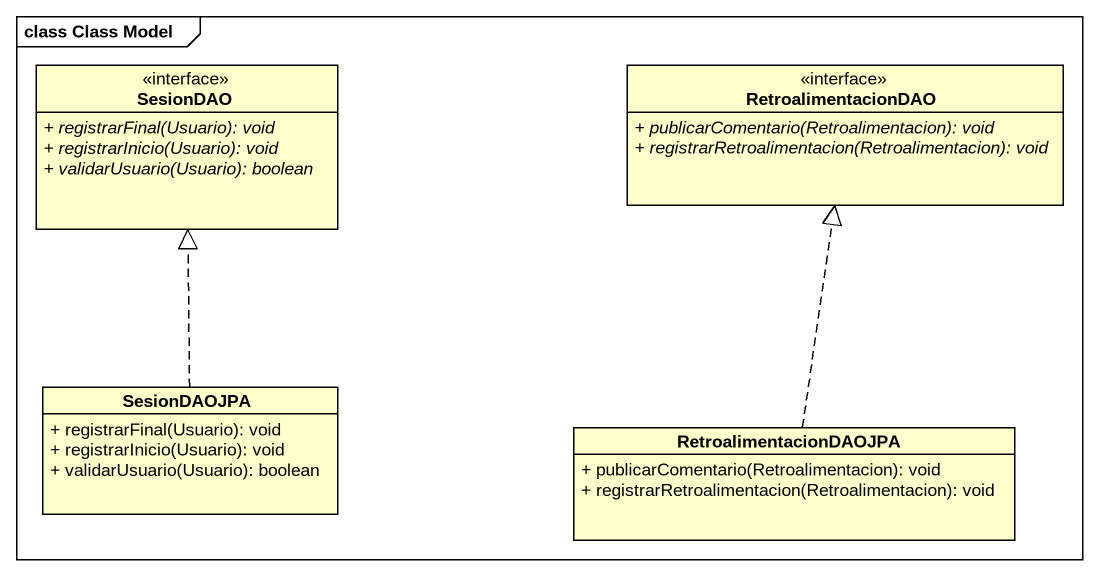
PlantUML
@startuml
mainframe class Class Model
hide circle
hide empty members
skinparam classAttributeIconSize 0
class SesionDAO <<interface>> {
  {abstract} + registrarFinal(Usuario): void
  {abstract} + registrarInicio(Usuario): void
  {abstract} + validarUsuario(Usuario): boolean
}
class RetroalimentacionDAO <<interface>> {
  {abstract} + publicarComentario(Retroalimentacion): void
  {abstract} + registrarRetroalimentacion(Retroalimentacion): void
}
class SesionDAOJPA {
  + registrarFinal(Usuario): void
  + registrarInicio(Usuario): void
  + validarUsuario(Usuario): boolean
}
class RetroalimentacionDAOJPA {
  + publicarComentario(Retroalimentacion): void
  + registrarRetroalimentacion(Retroalimentacion): void
}
SesionDAOJPA .up.|> SesionDAO
RetroalimentacionDAOJPA .up.|> RetroalimentacionDAO
@enduml
